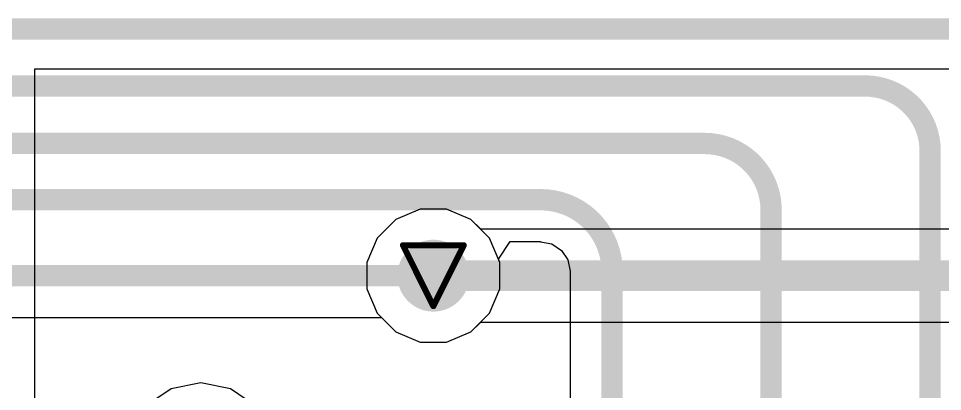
# Model space of a CAD drawing. Header units: inches. Extents: x 0 to 5359, y 0 to 5098.
# Drawn here: x 91.63 to 99.35, y 65.6 to 68.71 of the extents above; entities that cross this region are included whole.
import ezdxf

# ---------------------------------------------------------------- set-up
doc = ezdxf.new("R2010")
doc.units = ezdxf.units.IN
for name, color, linetype in [('Bottom Layer', 5, 'Continuous'), ('Drill Drawing', 1, 'Continuous'), ('Layer 1', 16, 'Continuous'), ('Layer 2', 76, 'Continuous'), ('Top Layer', 1, 'Continuous'), ('Via Holes', 16, 'Continuous')]:
    doc.layers.add(name, color=color, linetype=linetype)

msp = doc.modelspace()

# ---------------------------------------------------------------- hatches: boundary and pattern name
at = {"layer": 'Bottom Layer'}
h = msp.add_hatch(color=5, dxfattribs=at)
edge = h.paths.add_edge_path()
edge.add_arc((95.0977, 66.5669), 0.3, 0, 360)
at = {"layer": 'Layer 1'}
h = msp.add_hatch(color=16, dxfattribs=at)
edge = h.paths.add_edge_path()
edge.add_arc((95.0977, 66.5669), 0.3, 0, 360)
at = {"layer": 'Layer 2'}
h = msp.add_hatch(color=76, dxfattribs=at)
edge = h.paths.add_edge_path()
edge.add_arc((95.0977, 66.5669), 0.3, 0, 360)
at = {"layer": 'Top Layer'}
h = msp.add_hatch(color=1, dxfattribs=at)
edge = h.paths.add_edge_path()
edge.add_arc((95.0977, 66.5669), 0.3, 0, 360)
at = {"layer": 'Via Holes'}
h = msp.add_hatch(color=7, dxfattribs=at)
edge = h.paths.add_edge_path()
edge.add_arc((95.0977, 66.5669), 0.15, 0, 360)

# ---------------------------------------------------------------- linework, layer by layer
at = {"layer": 'Bottom Layer'}
for p, q in [((94.9875, 67.1209), (94.7839, 67.0366)), ((95.2079, 67.1209), (94.9875, 67.1209)), ((95.4115, 67.0366), (95.2079, 67.1209)), ((94.7839, 67.0366), (94.628, 66.8807)), ((95.4927, 66.9554), (95.4115, 67.0366)), ((105.7467, 66.9554), (95.4927, 66.9554)), ((94.628, 66.8807), (94.5437, 66.6771)), ((94.5437, 66.6771), (94.5437, 66.4567)), ((94.5437, 66.4567), (94.628, 66.2531)), ((94.628, 66.2531), (94.7839, 66.0973)), ((95.4115, 66.0973), (95.4927, 66.1785)), ((95.4927, 66.1785), (105.7467, 66.1785)), ((94.7839, 66.0973), (94.9875, 66.0129)), ((95.2079, 66.0129), (95.4115, 66.0973)), ((94.9875, 66.0129), (95.2079, 66.0129)), ((93.1566, 65.6714), (92.9088, 65.6222)), ((93.4044, 65.6222), (93.1566, 65.6714)), ((92.9088, 65.6222), (92.6988, 65.4818)), ((93.6144, 65.4818), (93.4044, 65.6222))]:
    msp.add_line(p, q, dxfattribs=at)
msp.add_lwpolyline([(95.0977, 66.5669, 0.254, 0.254, 0), (105.7467, 66.5669, 0.254, 0.254, 0)], format="xyseb", dxfattribs=at)
msp.add_lwpolyline([(95.0342, 66.5669, 0.127, 0.127, 1), (95.1612, 66.5669, 0.127, 0.127, 1)], format="xyseb", close=True, dxfattribs=at)
at = {"layer": 'Drill Drawing'}
for points in [[(94.8437, 66.8209, 0.0508, 0.0508, 0), (95.3517, 66.8209, 0.0508, 0.0508, 0)], [(94.8437, 66.8209, 0.0508, 0.0508, 0), (95.0977, 66.3129, 0.0508, 0.0508, 0)], [(95.0977, 66.3129, 0.0508, 0.0508, 0), (95.3517, 66.8209, 0.0508, 0.0508, 0)]]:
    msp.add_lwpolyline(points, format="xyseb", dxfattribs=at)
for points in [[(94.831, 66.8209, 0.0254, 0.0254, 1), (94.8564, 66.8209, 0.0254, 0.0254, 1)], [(94.831, 66.8209, 0.0254, 0.0254, 1), (94.8564, 66.8209, 0.0254, 0.0254, 1)], [(95.339, 66.8209, 0.0254, 0.0254, 1), (95.3644, 66.8209, 0.0254, 0.0254, 1)], [(95.339, 66.8209, 0.0254, 0.0254, 1), (95.3644, 66.8209, 0.0254, 0.0254, 1)], [(95.085, 66.3129, 0.0254, 0.0254, 1), (95.1104, 66.3129, 0.0254, 0.0254, 1)], [(95.085, 66.3129, 0.0254, 0.0254, 1), (95.1104, 66.3129, 0.0254, 0.0254, 1)]]:
    msp.add_lwpolyline(points, format="xyseb", close=True, dxfattribs=at)
at = {"layer": 'Layer 1'}
for p, q in [((94.9875, 67.1209), (94.7839, 67.0366)), ((95.2079, 67.1209), (94.9875, 67.1209)), ((95.4115, 67.0366), (95.2079, 67.1209)), ((94.7839, 67.0366), (94.628, 66.8807)), ((95.5674, 66.8807), (95.4115, 67.0366)), ((94.628, 66.8807), (94.5437, 66.6771)), ((95.6517, 66.6771), (95.5674, 66.8807)), ((94.5437, 66.6771), (94.5437, 66.4567)), ((95.6517, 66.4567), (95.6517, 66.6771)), ((94.5437, 66.4567), (94.628, 66.2531)), ((95.5674, 66.2531), (95.6517, 66.4567)), ((94.628, 66.2531), (94.7839, 66.0973)), ((95.4115, 66.0973), (95.5674, 66.2531)), ((94.7839, 66.0973), (94.9875, 66.0129)), ((95.2079, 66.0129), (95.4115, 66.0973)), ((94.9875, 66.0129), (95.2079, 66.0129))]:
    msp.add_line(p, q, dxfattribs=at)
at = {"layer": 'Layer 2'}
for p, q in [((91.7702, 57.558), (91.7702, 68.2917)), ((91.7702, 68.2917), (109.4981, 68.2917)), ((94.9875, 67.1209), (94.7839, 67.0366)), ((95.2079, 67.1209), (94.9875, 67.1209)), ((95.4115, 67.0366), (95.2079, 67.1209)), ((94.7839, 67.0366), (94.628, 66.8807)), ((95.5674, 66.8807), (95.4115, 67.0366)), ((94.628, 66.8807), (94.5437, 66.6771)), ((95.6517, 66.6771), (95.5674, 66.8807)), ((94.5437, 66.6771), (94.5437, 66.4567)), ((95.6517, 66.4567), (95.6517, 66.6771)), ((94.5437, 66.4567), (94.628, 66.2531)), ((95.5674, 66.2531), (95.6517, 66.4567)), ((94.628, 66.2531), (94.7839, 66.0973)), ((95.4115, 66.0973), (95.5674, 66.2531)), ((94.7839, 66.0973), (94.9875, 66.0129)), ((95.2079, 66.0129), (95.4115, 66.0973)), ((94.9875, 66.0129), (95.2079, 66.0129))]:
    msp.add_line(p, q, dxfattribs=at)
at = {"layer": 'Top Layer'}
for p, q in [((95.6408, 66.7034), (95.7396, 66.8513)), ((95.7396, 66.8513), (95.993, 66.8513)), ((95.993, 66.8513), (95.993, 66.85)), ((95.993, 66.85), (96.0871, 66.8313)), ((96.0871, 66.8313), (96.1668, 66.778)), ((96.1668, 66.778), (96.2201, 66.6982)), ((95.6517, 66.6771), (95.6408, 66.7034)), ((95.6517, 66.4567), (95.6517, 66.6771)), ((96.2201, 66.6982), (96.2389, 66.6041)), ((96.2389, 66.6041), (96.2401, 66.6041)), ((96.2401, 66.6041), (96.2401, 62.1757)), ((95.5674, 66.2531), (95.6517, 66.4567)), ((90.1497, 66.2173), (94.6638, 66.2173)), ((94.6638, 66.2173), (94.7839, 66.0973)), ((95.4115, 66.0973), (95.5674, 66.2531)), ((94.7839, 66.0973), (94.9875, 66.0129)), ((95.2079, 66.0129), (95.4115, 66.0973)), ((94.9875, 66.0129), (95.2079, 66.0129))]:
    msp.add_line(p, q, dxfattribs=at)
for points in [[(67.8528, 68.6242, 0.1778, 0.1778, 0), (100.743, 68.6242, 0.1778, 0.1778, 0)], [(68.5099, 68.1498, 0.1778, 0.1778, 0), (98.7025, 68.1498, 0.1778, 0.1778, 0)], [(98.7025, 68.1498, 0.1778, 0.1778, -0.414214), (99.2443, 67.608, 0.1778, 0.1778, 0)], [(68.596, 67.6701, 0.1778, 0.1778, 0), (97.3626, 67.6701, 0.1778, 0.1778, 0)], [(97.3626, 67.6701, 0.1778, 0.1778, -0.414214), (97.9168, 67.1159, 0.1778, 0.1778, 0)], [(99.2443, 62.1488, 0.1778, 0.1778, 0), (99.2443, 67.608, 0.1778, 0.1778, 0)], [(68.6925, 67.2009, 0.1778, 0.1778, 0), (95.993, 67.2009, 0.1778, 0.1778, 0)], [(95.993, 67.2009, 0.1778, 0.1778, -0.414214), (96.5897, 66.6041, 0.1778, 0.1778, 0)], [(97.9168, 62.1603, 0.1778, 0.1778, 0), (97.9168, 67.1159, 0.1778, 0.1778, 0)], [(69.6, 66.5669, 0.1778, 0.1778, 0), (95.0977, 66.5669, 0.1778, 0.1778, 0)], [(96.5897, 62.1757, 0.1778, 0.1778, 0), (96.5897, 66.6041, 0.1778, 0.1778, 0)]]:
    msp.add_lwpolyline(points, format="xyseb", dxfattribs=at)
for points in [[(98.658, 68.1498, 0.0889, 0.0889, 1), (98.7469, 68.1498, 0.0889, 0.0889, 1)], [(98.658, 68.1498, 0.0889, 0.0889, 1), (98.7469, 68.1498, 0.0889, 0.0889, 1)], [(97.3181, 67.6701, 0.0889, 0.0889, 1), (97.407, 67.6701, 0.0889, 0.0889, 1)], [(97.3181, 67.6701, 0.0889, 0.0889, 1), (97.407, 67.6701, 0.0889, 0.0889, 1)], [(99.1998, 67.608, 0.0889, 0.0889, 1), (99.2887, 67.608, 0.0889, 0.0889, 1)], [(99.1998, 67.608, 0.0889, 0.0889, 1), (99.2887, 67.608, 0.0889, 0.0889, 1)], [(95.9485, 67.2009, 0.0889, 0.0889, 1), (96.0374, 67.2009, 0.0889, 0.0889, 1)], [(95.9485, 67.2009, 0.0889, 0.0889, 1), (96.0374, 67.2009, 0.0889, 0.0889, 1)], [(97.8723, 67.1159, 0.0889, 0.0889, 1), (97.9612, 67.1159, 0.0889, 0.0889, 1)], [(97.8723, 67.1159, 0.0889, 0.0889, 1), (97.9612, 67.1159, 0.0889, 0.0889, 1)], [(95.0532, 66.5669, 0.0889, 0.0889, 1), (95.1421, 66.5669, 0.0889, 0.0889, 1)], [(96.5453, 66.6041, 0.0889, 0.0889, 1), (96.6342, 66.6041, 0.0889, 0.0889, 1)], [(96.5453, 66.6041, 0.0889, 0.0889, 1), (96.6342, 66.6041, 0.0889, 0.0889, 1)]]:
    msp.add_lwpolyline(points, format="xyseb", close=True, dxfattribs=at)

doc.saveas('drawing.dxf')
